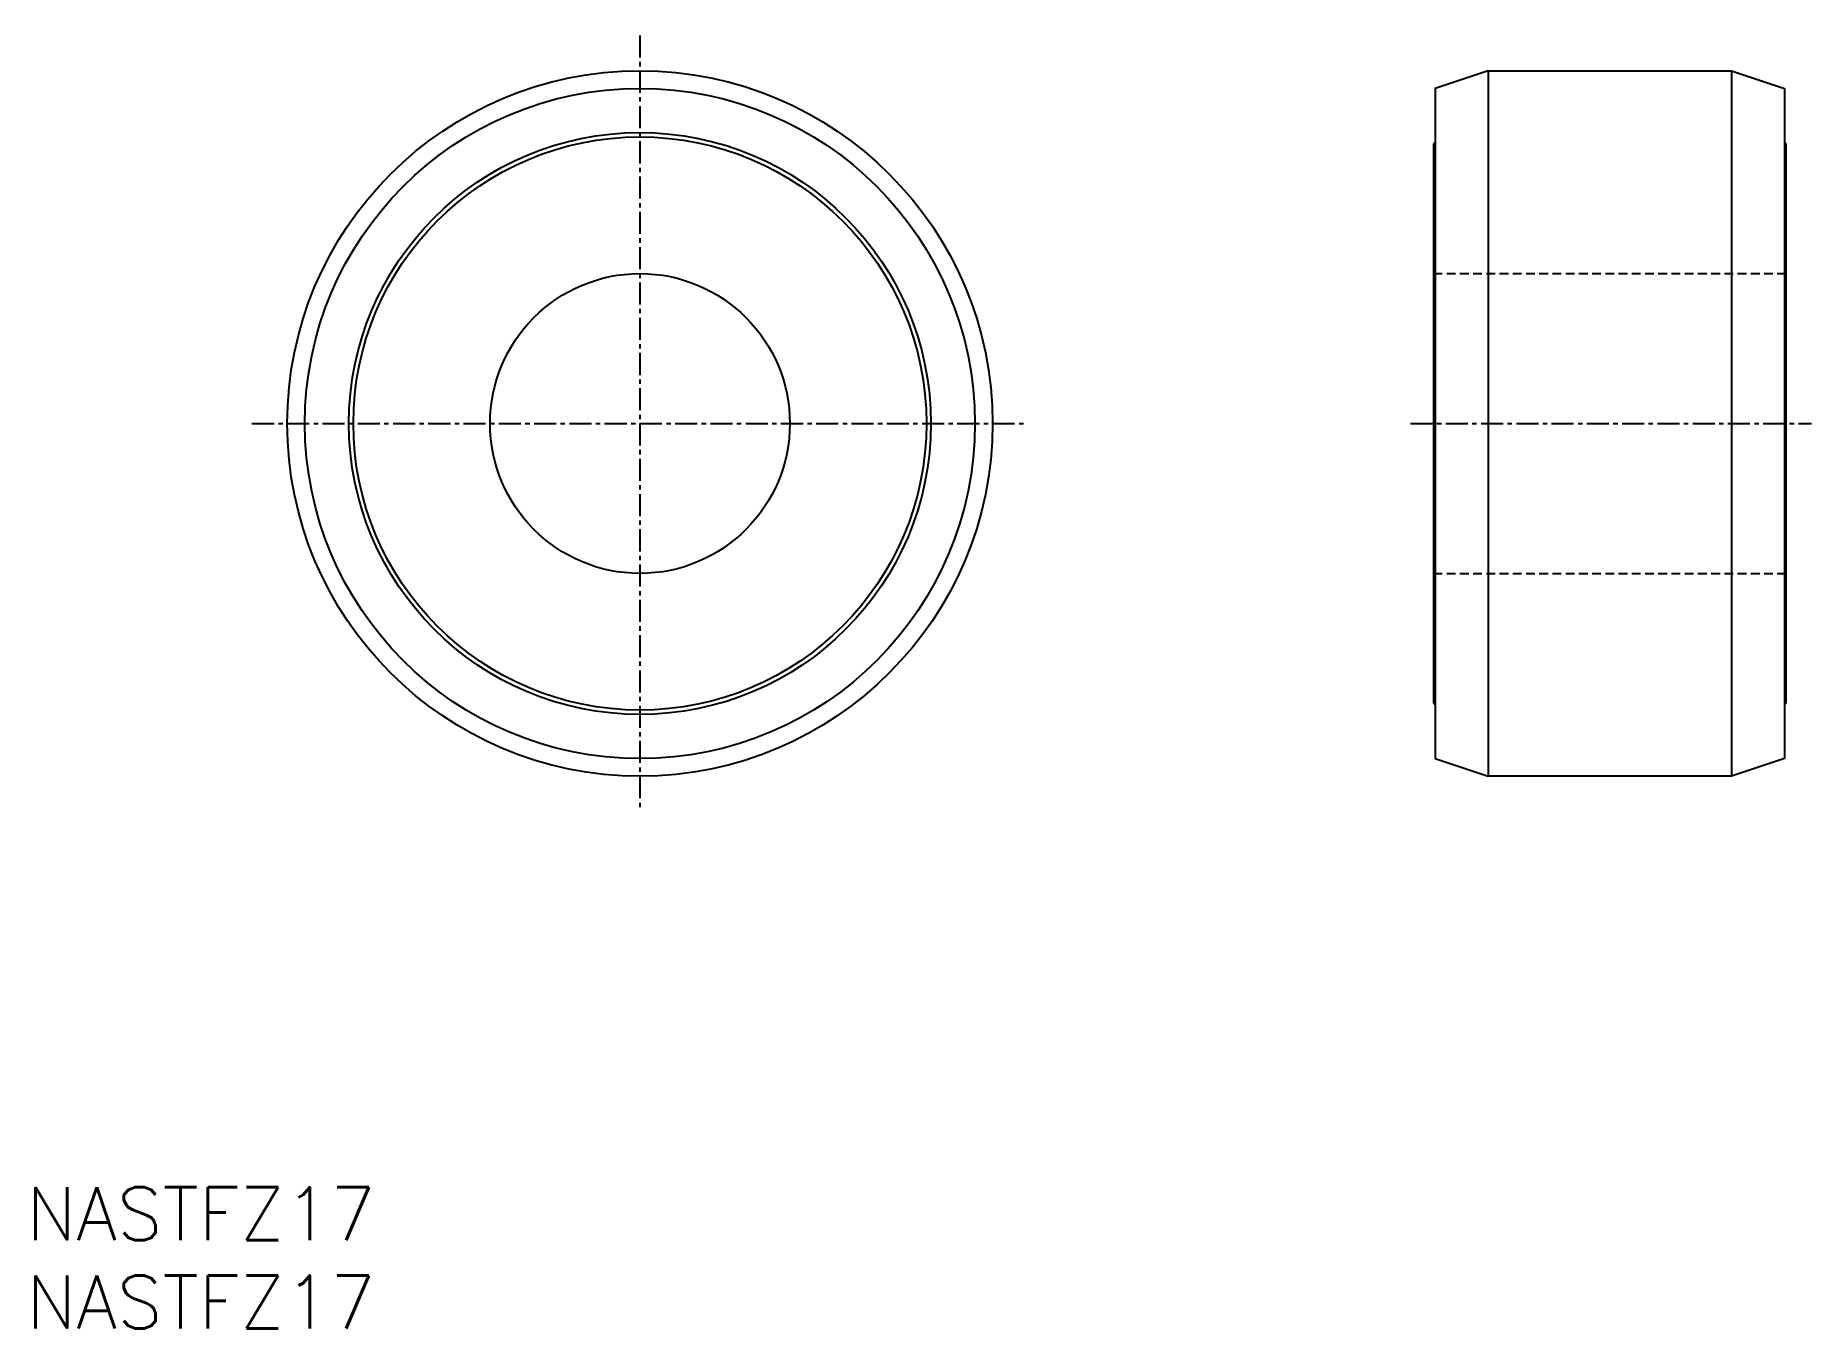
# Model space of a CAD drawing. Extents: x 45 to 146, y 37 to 111.
import ezdxf
from ezdxf.enums import TextEntityAlignment as Align

# ---------------------------------------------------------------- set-up
doc = ezdxf.new("R2010")
doc.units = 0
doc.linetypes.add('CENTER', pattern=[2, 1.25, -0.25, 0.25, -0.25])
doc.linetypes.add('DASHED', pattern=[0.75, 0.5, -0.25])
doc.layers.get('0').update_dxf_attribs({"linetype": 'CONTINUOUS'})
doc.layers.add('CENTER', color=1, linetype='CENTER')
doc.styles.get("Standard").update_dxf_attribs({"font": 'txt.shx', "bigfont": 'extfont.shx'})

msp = doc.modelspace()

# ---------------------------------------------------------------- linework, layer by layer
at = {"color": 7, "linetype": 'CONTINUOUS'}
for p, q in [((127.67, 108.61), (124.67, 107.61)), ((127.67, 108.61), (127.67, 68.61)), ((127.67, 108.61), (141.47, 108.61)), ((141.47, 108.61), (141.47, 68.61)), ((141.47, 108.61), (144.47, 107.61)), ((124.67, 107.61), (124.67, 69.61)), ((144.47, 107.61), (144.47, 69.61)), ((124.67, 104.56), (124.57, 104.46)), ((124.57, 104.46), (124.57, 72.76)), ((144.57, 104.46), (144.47, 104.56)), ((144.57, 72.76), (144.57, 104.46)), ((124.57, 72.76), (124.67, 72.66)), ((144.47, 72.66), (144.57, 72.76)), ((124.67, 69.61), (127.67, 68.61)), ((144.47, 69.61), (141.47, 68.61)), ((141.47, 68.61), (127.67, 68.61))]:
    msp.add_line(p, q, dxfattribs=at)
at = {"color": 3, "linetype": 'DASHED'}
for p, q in [((124.57, 97.11), (144.57, 97.11)), ((124.57, 80.11), (144.57, 80.11))]:
    msp.add_line(p, q, dxfattribs=at)
at = {"color": 7, "linetype": 'CONTINUOUS'}
for radius in [20, 19, 16.5, 16.25, 8.5]:
    msp.add_circle((79.57, 88.61), radius, dxfattribs=at)
at = {"layer": 'CENTER', "color": 1, "linetype": 'CENTER'}
for p, q in [((79.57, 110.61), (79.57, 66.61)), ((57.57, 88.61), (101.57, 88.61)), ((123.27, 88.61), (146.01, 88.61))]:
    msp.add_line(p, q, dxfattribs=at)

# ---------------------------------------------------------------- texts
at = {"color": 7, "linetype": 'CONTINUOUS'}
for p in [(44.78, 43.8), (44.78, 38.8)]:
    msp.add_text('NASTFZ17', height=3, dxfattribs=at).set_placement(p, align=Align.MIDDLE_LEFT)

doc.saveas('drawing.dxf')
